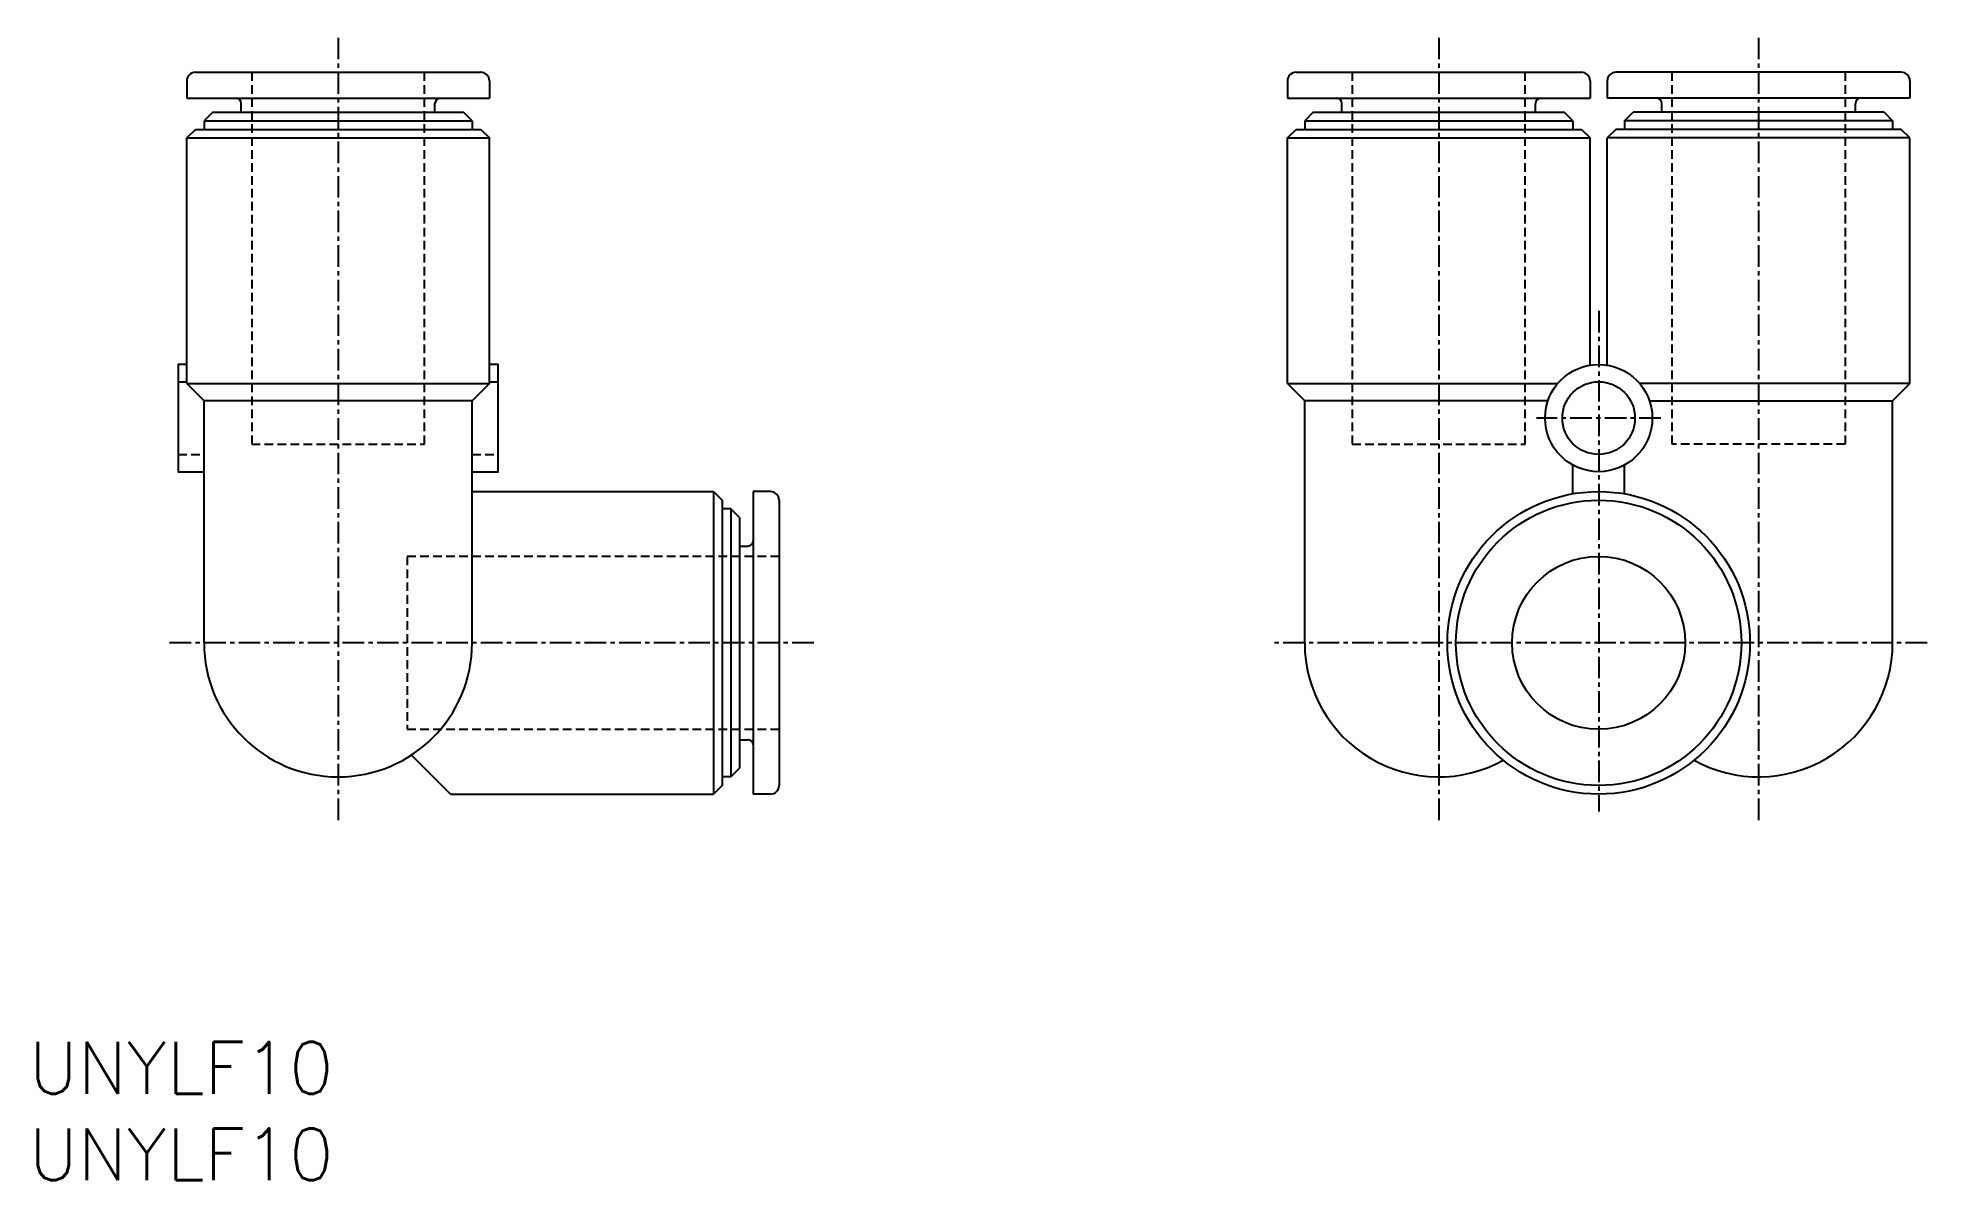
# Model space of a CAD drawing. Extents: x 92 to 201, y 52 to 118.
import ezdxf
from ezdxf.enums import TextEntityAlignment as Align

# ---------------------------------------------------------------- set-up
doc = ezdxf.new("R2010")
doc.units = 0
doc.linetypes.add('CENTER', pattern=[2, 1.25, -0.25, 0.25, -0.25])
doc.linetypes.add('DASHED', pattern=[0.75, 0.5, -0.25])
doc.layers.get('0').update_dxf_attribs({"linetype": 'CONTINUOUS'})
doc.layers.add('CENTER', color=1, linetype='CENTER')
doc.styles.get("Standard").update_dxf_attribs({"font": 'txt.shx', "bigfont": 'extfont.shx'})

msp = doc.modelspace()

# ---------------------------------------------------------------- linework, layer by layer
at = {"color": 7, "linetype": 'CONTINUOUS'}
for p, q in [((100.16, 115.97), (100.16, 114.97)), ((100.66, 116.47), (117.16, 116.47)), ((117.66, 115.97), (117.66, 114.97)), ((163.8, 115.97), (163.8, 114.97)), ((164.3, 116.47), (180.8, 116.47)), ((181.3, 115.97), (181.3, 114.97)), ((182.3, 115.97), (182.3, 114.97)), ((199.3, 116.47), (182.8, 116.47)), ((199.8, 115.97), (199.8, 114.97)), ((100.16, 114.97), (117.66, 114.97)), ((163.8, 114.97), (181.3, 114.97)), ((199.8, 114.97), (182.3, 114.97)), ((101.66, 114.17), (101.16, 113.67)), ((101.16, 113.67), (116.66, 113.67)), ((101.16, 113.67), (101.16, 113.17)), ((101.66, 114.17), (116.16, 114.17)), ((103.31, 114.17), (103.31, 114.67)), ((114.51, 114.17), (114.51, 114.67)), ((116.66, 113.67), (116.16, 114.17)), ((116.66, 113.67), (116.66, 113.17)), ((165.3, 114.17), (164.8, 113.67)), ((164.8, 113.67), (164.8, 113.17)), ((164.8, 113.67), (180.3, 113.67)), ((165.3, 114.17), (179.8, 114.17)), ((166.95, 114.17), (166.95, 114.67)), ((178.15, 114.17), (178.15, 114.67)), ((180.3, 113.67), (179.8, 114.17)), ((180.3, 113.67), (180.3, 113.17)), ((183.3, 113.67), (183.8, 114.17)), ((198.8, 113.67), (183.3, 113.67)), ((183.3, 113.67), (183.3, 113.17)), ((198.3, 114.17), (183.8, 114.17)), ((185.45, 114.17), (185.45, 114.67)), ((196.65, 114.17), (196.65, 114.67)), ((198.3, 114.17), (198.8, 113.67)), ((198.8, 113.67), (198.8, 113.17)), ((100.16, 112.67), (100.66, 113.17)), ((100.16, 112.67), (117.66, 112.67)), ((100.16, 98.47), (100.16, 112.67)), ((100.66, 113.17), (117.16, 113.17)), ((117.16, 113.17), (117.66, 112.67)), ((117.66, 98.47), (117.66, 112.67)), ((163.8, 112.67), (164.3, 113.17)), ((163.8, 98.47), (163.8, 112.67)), ((163.8, 112.67), (181.3, 112.67)), ((164.3, 113.17), (180.8, 113.17)), ((180.8, 113.17), (181.3, 112.67)), ((181.3, 99.52), (181.3, 112.67)), ((182.8, 113.17), (182.3, 112.67)), ((199.8, 112.67), (182.3, 112.67)), ((182.3, 99.52), (182.3, 112.67)), ((199.3, 113.17), (182.8, 113.17)), ((199.8, 112.67), (199.3, 113.17)), ((199.8, 98.47), (199.8, 112.67)), ((100.16, 98.47), (101.16, 97.47)), ((100.16, 98.47), (117.66, 98.47)), ((117.66, 98.47), (116.66, 97.47)), ((163.8, 98.47), (179.43, 98.47)), ((163.8, 98.47), (164.8, 97.47)), ((199.8, 98.47), (184.17, 98.47)), ((199.8, 98.47), (198.8, 97.47)), ((116.66, 97.47), (101.16, 97.47)), ((101.16, 83.47), (101.16, 97.47)), ((116.66, 83.47), (116.66, 97.47)), ((178.86, 97.47), (164.8, 97.47)), ((164.8, 83.47), (164.8, 97.47)), ((184.73, 97.47), (198.8, 97.47)), ((198.8, 83.47), (198.8, 97.47)), ((180.3, 92.09), (180.3, 93.75)), ((183.3, 92.09), (183.3, 93.75)), ((116.66, 92.22), (130.61, 92.22)), ((130.61, 92.22), (131.11, 91.72)), ((130.61, 92.22), (130.61, 74.72)), ((133.91, 92.22), (132.91, 92.22)), ((132.91, 92.22), (132.91, 74.72)), ((131.11, 91.72), (131.11, 75.22)), ((131.61, 91.22), (131.11, 91.22)), ((132.11, 90.72), (131.61, 91.22)), ((131.61, 91.22), (131.61, 75.72)), ((132.11, 90.72), (132.11, 76.22)), ((134.41, 91.72), (134.41, 75.22)), ((132.11, 89.07), (132.61, 89.07)), ((132.11, 77.87), (132.61, 77.87)), ((115.41, 74.72), (113.15, 76.98)), ((131.61, 75.72), (131.11, 75.72)), ((131.61, 75.72), (132.11, 76.22)), ((115.41, 74.72), (130.61, 74.72)), ((131.11, 75.22), (130.61, 74.72)), ((133.91, 74.72), (132.91, 74.72))]:
    msp.add_line(p, q, dxfattribs=at)
at = {"color": 3, "linetype": 'DASHED'}
for p, q in [((103.91, 116.47), (103.91, 94.97)), ((113.91, 94.97), (113.91, 116.47)), ((167.55, 116.47), (167.55, 94.97)), ((177.55, 94.97), (177.55, 116.47)), ((186.05, 94.97), (186.05, 116.47)), ((196.05, 116.47), (196.05, 94.97)), ((99.66, 98.57), (100.16, 98.57)), ((117.66, 98.57), (118.16, 98.57)), ((99.66, 94.37), (101.16, 94.37)), ((103.91, 94.97), (113.91, 94.97)), ((116.66, 94.37), (118.16, 94.37)), ((167.55, 94.97), (177.55, 94.97)), ((196.05, 94.97), (186.05, 94.97)), ((134.41, 88.47), (112.91, 88.47)), ((112.91, 88.47), (112.91, 78.47)), ((112.91, 78.47), (134.41, 78.47))]:
    msp.add_line(p, q, dxfattribs=at)
at = {"color": 7, "linetype": 'CONTINUOUS'}
for points in [[(100.16, 99.57), (99.66, 99.57), (99.66, 93.37), (101.16, 93.37)], [(116.66, 93.37), (118.16, 93.37), (118.16, 99.57), (117.66, 99.57)]]:
    msp.add_lwpolyline(points, dxfattribs=at)
for centre, radius in [((181.8, 96.47), 3.1), ((181.8, 96.47), 2.1), ((181.8, 83.47), 8.75), ((181.8, 83.47), 8.25), ((181.8, 83.47), 5)]:
    msp.add_circle(centre, radius, dxfattribs=at)
for centre, radius, start, end in [((100.66, 115.97), 0.5, 90, 180), ((117.16, 115.97), 0.5, 0, 90), ((164.3, 115.97), 0.5, 90, 180), ((180.8, 115.97), 0.5, 0, 90), ((182.8, 115.97), 0.5, 90, 180), ((199.3, 115.97), 0.5, 0, 90), ((103.01, 114.67), 0.3, 0, 90), ((114.81, 114.67), 0.3, 90, 180), ((166.65, 114.67), 0.3, 0, 90), ((178.45, 114.67), 0.3, 90, 180), ((185.15, 114.67), 0.3, 0, 90), ((196.95, 114.67), 0.3, 90, 180), ((133.91, 91.72), 0.5, 0, 90), ((132.61, 89.37), 0.3, 270, 0), ((108.91, 83.47), 7.75, 180, 360), ((172.55, 83.47), 7.75, 180, 298.7959), ((191.05, 83.47), 7.75, 241.2041, 0), ((132.61, 77.57), 0.3, 0, 90), ((133.91, 75.22), 0.5, 270, 0)]:
    msp.add_arc(centre, radius, start, end, dxfattribs=at)
at = {"layer": 'CENTER', "color": 1, "linetype": 'CENTER'}
for p, q in [((108.91, 118.47), (108.91, 72.97)), ((172.55, 118.47), (172.55, 72.97)), ((191.05, 118.47), (191.05, 72.97)), ((181.8, 102.67), (181.8, 73.72)), ((185.4, 96.47), (178.2, 96.47)), ((136.41, 83.47), (99.16, 83.47)), ((200.8, 83.47), (162.8, 83.47))]:
    msp.add_line(p, q, dxfattribs=at)

# ---------------------------------------------------------------- texts
at = {"color": 7, "linetype": 'CONTINUOUS'}
for p in [(91.03, 58.89), (91.03, 53.89)]:
    msp.add_text('UNYLF10', height=3, dxfattribs=at).set_placement(p, align=Align.MIDDLE_LEFT)

doc.saveas('drawing.dxf')
